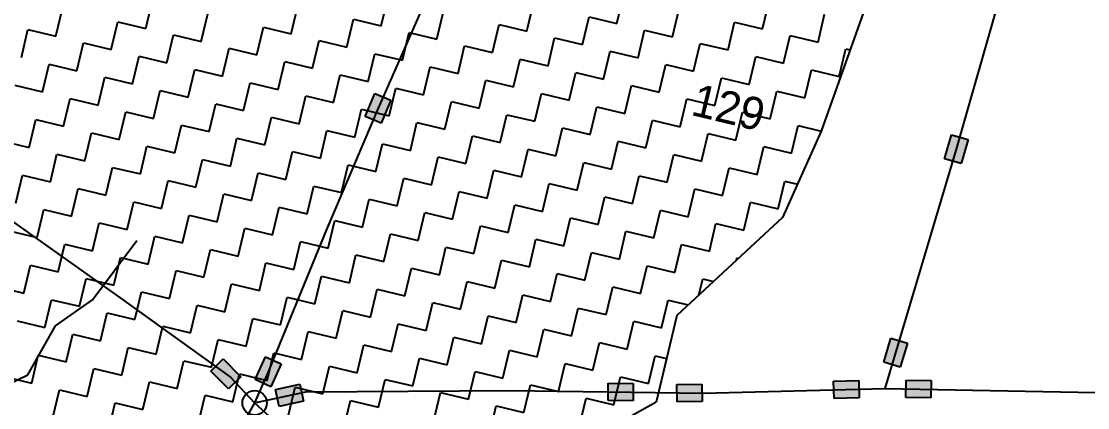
# Model space of a CAD drawing. Header units: metres. Extents: x 318142 to 321969, y 1858939 to 1863690.
# Drawn here: x 318807 to 319420, y 1859760 to 1859982 of the extents above; entities that cross this region are included whole.
import ezdxf

# ---------------------------------------------------------------- set-up
doc = ezdxf.new("R2010")
doc.units = ezdxf.units.M
for name, color, linetype in [('LINE_WATER', 4, 'Continuous'), ('POLY_HATCH', 12, 'Continuous'), ('POLY_PARCEL', 6, 'Continuous'), ('TEXT_PARCEL', 7, 'Continuous')]:
    doc.layers.add(name, color=color, linetype=linetype)
doc.styles.add('TEXT_MAP', font='')
doc.styles.get('TEXT_MAP').set_extended_font_data('Kruti Dev 050')

msp = doc.modelspace()

# ---------------------------------------------------------------- hatches: boundary and pattern name
for points in [[(319004.9, 1859927.01), (319014.05, 1859923.11), (319019.69, 1859936.35), (319010.54, 1859940.25)], [(319337.66, 1859902.72), (319347.21, 1859899.95), (319351.23, 1859913.76), (319341.67, 1859916.54)], [(319302.75, 1859786.02), (319312.28, 1859783.15), (319316.42, 1859796.93), (319306.89, 1859799.79)], [(318941.69, 1859775.99), (318950.73, 1859771.84), (318956.72, 1859784.92), (318947.68, 1859789.07)], [(318926.42, 1859770.58), (318933.47, 1859777.61), (318923.31, 1859787.8), (318916.26, 1859780.77)], [(318953.35, 1859770.24), (318955.46, 1859760.52), (318969.51, 1859763.57), (318967.4, 1859773.29)], [(319158.8, 1859763.7), (319158.94, 1859773.65), (319144.55, 1859773.85), (319144.41, 1859763.9)], [(319198.43, 1859763.34), (319198.31, 1859773.29), (319183.92, 1859773.1), (319184.05, 1859763.15)], [(319288.64, 1859765.53), (319288.38, 1859775.48), (319274, 1859775.09), (319274.26, 1859765.15)], [(319315.57, 1859775.64), (319315.37, 1859765.69), (319329.75, 1859765.4), (319329.95, 1859775.35)]]:
    msp.add_hatch(color=256).paths.add_polyline_path(points)

# ---------------------------------------------------------------- linework, layer by layer
for p, q in [((319004.9, 1859927.01), (319010.54, 1859940.25)), ((319010.54, 1859940.25), (319019.69, 1859936.35)), ((319019.69, 1859936.35), (319014.05, 1859923.11)), ((319014.05, 1859923.11), (319004.9, 1859927.01)), ((319337.66, 1859902.72), (319341.67, 1859916.54)), ((319341.67, 1859916.54), (319351.23, 1859913.76)), ((319351.23, 1859913.76), (319347.21, 1859899.95)), ((319347.21, 1859899.95), (319337.66, 1859902.72)), ((319302.75, 1859786.02), (319306.89, 1859799.79)), ((319306.89, 1859799.79), (319316.42, 1859796.93)), ((319316.42, 1859796.93), (319312.28, 1859783.15)), ((318941.69, 1859775.99), (318947.68, 1859789.07)), ((318947.68, 1859789.07), (318956.72, 1859784.92)), ((318916.26, 1859780.77), (318923.31, 1859787.8)), ((318923.31, 1859787.8), (318933.47, 1859777.61)), ((318956.72, 1859784.92), (318950.73, 1859771.84)), ((319312.28, 1859783.15), (319302.75, 1859786.02)), ((318926.42, 1859770.58), (318916.26, 1859780.77)), ((318933.47, 1859777.61), (318926.42, 1859770.58)), ((318950.73, 1859771.84), (318941.69, 1859775.99)), ((318953.35, 1859770.24), (318967.4, 1859773.29)), ((318967.4, 1859773.29), (318969.51, 1859763.57)), ((319144.41, 1859763.9), (319144.55, 1859773.85)), ((319144.55, 1859773.85), (319158.94, 1859773.65)), ((319158.94, 1859773.65), (319158.8, 1859763.7)), ((319183.92, 1859773.1), (319198.31, 1859773.29)), ((319184.05, 1859763.15), (319183.92, 1859773.1)), ((319198.31, 1859773.29), (319198.43, 1859763.34)), ((319274, 1859775.09), (319288.38, 1859775.48)), ((319274.26, 1859765.15), (319274, 1859775.09)), ((319288.38, 1859775.48), (319288.64, 1859765.53)), ((319315.37, 1859765.69), (319315.57, 1859775.64)), ((319315.57, 1859775.64), (319329.95, 1859775.35)), ((319329.95, 1859775.35), (319329.75, 1859765.4)), ((318955.46, 1859760.52), (318953.35, 1859770.24)), ((319288.64, 1859765.53), (319274.26, 1859765.15)), ((319329.75, 1859765.4), (319315.37, 1859765.69)), ((318969.51, 1859763.57), (318955.46, 1859760.52)), ((319158.8, 1859763.7), (319144.41, 1859763.9)), ((319198.43, 1859763.34), (319184.05, 1859763.15))]:
    msp.add_line(p, q)
msp.add_circle((318941.45, 1859762.57), 7.04)
at = {"layer": 'LINE_WATER'}
for p, q in [((318848.36, 1859821.67), (318873.76, 1859855.8)), ((318827.02, 1859806.8), (318848.36, 1859821.67)), ((318811.25, 1859778.58), (318827.02, 1859806.8)), ((318783.17, 1859765.32), (318811.25, 1859778.58))]:
    msp.add_line(p, q, dxfattribs=at)
at = {"layer": 'POLY_HATCH', "linetype": 'Continuous'}
for p, q in [((318878.9, 1859977.59), (318882.72, 1859993.55)), ((319014.2, 1859979.01), (319018.01, 1859994.97)), ((319097.8, 1859975.91), (319101.61, 1859991.87)), ((319149.49, 1859980.43), (319153.3, 1859996.39)), ((319233.1, 1859977.33), (319236.91, 1859993.29)), ((318827.22, 1859973.07), (318831.03, 1859989.02)), ((318910.82, 1859969.96), (318914.63, 1859985.92)), ((318962.51, 1859974.49), (318966.32, 1859990.44)), ((319046.11, 1859971.38), (319049.93, 1859987.34)), ((319181.41, 1859972.8), (319185.22, 1859988.76)), ((319265.01, 1859969.7), (319268.83, 1859985.66)), ((318859.13, 1859965.44), (318862.95, 1859981.4)), ((318862.95, 1859981.4), (318878.9, 1859977.59)), ((318994.43, 1859966.86), (318998.24, 1859982.82)), ((318998.24, 1859982.82), (319014.2, 1859979.01)), ((319078.03, 1859963.76), (319081.84, 1859979.72)), ((319081.84, 1859979.72), (319097.8, 1859975.91)), ((319129.72, 1859968.28), (319133.53, 1859984.24)), ((319133.53, 1859984.24), (319149.49, 1859980.43)), ((319213.33, 1859965.18), (319217.14, 1859981.14)), ((319217.14, 1859981.14), (319233.1, 1859977.33)), ((318807.45, 1859960.92), (318811.26, 1859976.88)), ((318811.26, 1859976.88), (318827.22, 1859973.07)), ((318891.05, 1859957.82), (318894.86, 1859973.78)), ((318894.86, 1859973.78), (318910.82, 1859969.96)), ((318942.74, 1859962.34), (318946.55, 1859978.3)), ((318946.55, 1859978.3), (318962.51, 1859974.49)), ((319026.34, 1859959.24), (319030.16, 1859975.2)), ((319030.16, 1859975.2), (319046.11, 1859971.38)), ((319161.64, 1859960.66), (319165.45, 1859976.62)), ((319165.45, 1859976.62), (319181.41, 1859972.8)), ((319245.24, 1859957.56), (319249.06, 1859973.52)), ((319249.06, 1859973.52), (319265.01, 1859969.7)), ((318839.36, 1859953.29), (318843.17, 1859969.25)), ((318843.17, 1859969.25), (318859.13, 1859965.44)), ((318974.66, 1859954.72), (318978.47, 1859970.67)), ((318978.47, 1859970.67), (318994.43, 1859966.86)), ((319058.26, 1859951.61), (319062.07, 1859967.57)), ((319062.07, 1859967.57), (319078.03, 1859963.76)), ((319109.95, 1859956.14), (319113.76, 1859972.09)), ((319113.76, 1859972.09), (319129.72, 1859968.28)), ((319193.55, 1859953.03), (319197.37, 1859968.99)), ((319197.37, 1859968.99), (319213.33, 1859965.18)), ((318871.28, 1859945.67), (318875.09, 1859961.63)), ((318875.09, 1859961.63), (318891.05, 1859957.82)), ((318922.97, 1859950.19), (318926.78, 1859966.15)), ((318926.78, 1859966.15), (318942.74, 1859962.34)), ((319006.57, 1859947.09), (319010.39, 1859963.05)), ((319010.39, 1859963.05), (319026.34, 1859959.24)), ((319141.87, 1859948.51), (319145.68, 1859964.47)), ((319145.68, 1859964.47), (319161.64, 1859960.66)), ((319225.47, 1859945.41), (319229.28, 1859961.37)), ((319229.28, 1859961.37), (319245.24, 1859957.56)), ((319277.16, 1859949.93), (319280.97, 1859965.89)), ((319280.97, 1859965.89), (319283.47, 1859965.29)), ((318819.59, 1859941.15), (318823.4, 1859957.11)), ((318823.4, 1859957.11), (318839.36, 1859953.29)), ((318954.89, 1859942.57), (318958.7, 1859958.53)), ((318958.7, 1859958.53), (318974.66, 1859954.72)), ((319038.49, 1859939.47), (319042.3, 1859955.43)), ((319042.3, 1859955.43), (319058.26, 1859951.61)), ((319090.18, 1859943.99), (319093.99, 1859959.95)), ((319093.99, 1859959.95), (319109.95, 1859956.14)), ((319173.78, 1859940.89), (319177.6, 1859956.85)), ((319177.6, 1859956.85), (319193.55, 1859953.03)), ((318851.51, 1859933.52), (318855.32, 1859949.48)), ((318855.32, 1859949.48), (318871.28, 1859945.67)), ((318903.2, 1859938.05), (318907.01, 1859954.01)), ((318907.01, 1859954.01), (318922.97, 1859950.19)), ((318986.8, 1859934.94), (318990.61, 1859950.9)), ((318990.61, 1859950.9), (319006.57, 1859947.09)), ((319122.1, 1859936.37), (319125.91, 1859952.32)), ((319125.91, 1859952.32), (319141.87, 1859948.51)), ((319205.7, 1859933.26), (319209.51, 1859949.22)), ((319209.51, 1859949.22), (319225.47, 1859945.41)), ((319257.39, 1859937.79), (319261.2, 1859953.74)), ((319261.2, 1859953.74), (319277.16, 1859949.93)), ((318803.63, 1859944.96), (318819.59, 1859941.15)), ((318935.11, 1859930.42), (318938.93, 1859946.38)), ((318938.93, 1859946.38), (318954.89, 1859942.57)), ((319018.72, 1859927.32), (319022.53, 1859943.28)), ((319022.53, 1859943.28), (319038.49, 1859939.47)), ((319070.41, 1859931.84), (319074.22, 1859947.8)), ((319074.22, 1859947.8), (319090.18, 1859943.99)), ((319154.01, 1859928.74), (319157.83, 1859944.7)), ((319157.83, 1859944.7), (319173.78, 1859940.89)), ((318831.74, 1859921.38), (318835.55, 1859937.34)), ((318835.55, 1859937.34), (318851.51, 1859933.52)), ((318883.43, 1859925.9), (318887.24, 1859941.86)), ((318887.24, 1859941.86), (318903.2, 1859938.05)), ((318967.03, 1859922.8), (318970.84, 1859938.76)), ((318970.84, 1859938.76), (318986.8, 1859934.94)), ((319102.33, 1859924.22), (319106.14, 1859940.18)), ((319106.14, 1859940.18), (319122.1, 1859936.37)), ((319185.93, 1859921.12), (319189.74, 1859937.08)), ((319189.74, 1859937.08), (319205.7, 1859933.26)), ((319237.62, 1859925.64), (319241.43, 1859941.6)), ((319241.43, 1859941.6), (319257.39, 1859937.79)), ((318915.34, 1859918.28), (318919.16, 1859934.23)), ((318919.16, 1859934.23), (318935.11, 1859930.42)), ((318998.95, 1859915.17), (319002.76, 1859931.13)), ((319002.76, 1859931.13), (319018.72, 1859927.32)), ((319050.64, 1859919.7), (319054.45, 1859935.65)), ((319054.45, 1859935.65), (319070.41, 1859931.84)), ((319134.24, 1859916.59), (319138.05, 1859932.55)), ((319138.05, 1859932.55), (319154.01, 1859928.74)), ((318811.97, 1859909.23), (318815.78, 1859925.19)), ((318815.78, 1859925.19), (318831.74, 1859921.38)), ((318863.66, 1859913.75), (318867.47, 1859929.71)), ((318867.47, 1859929.71), (318883.43, 1859925.9)), ((318947.26, 1859910.65), (318951.07, 1859926.61)), ((318951.07, 1859926.61), (318967.03, 1859922.8)), ((319082.55, 1859912.07), (319086.37, 1859928.03)), ((319086.37, 1859928.03), (319102.33, 1859924.22)), ((319166.16, 1859908.97), (319169.97, 1859924.93)), ((319169.97, 1859924.93), (319185.93, 1859921.12)), ((319217.85, 1859913.49), (319221.66, 1859929.45)), ((319221.66, 1859929.45), (319237.62, 1859925.64)), ((318895.57, 1859906.13), (318899.39, 1859922.09)), ((318899.39, 1859922.09), (318915.34, 1859918.28)), ((318979.18, 1859903.03), (318982.99, 1859918.99)), ((318982.99, 1859918.99), (318998.95, 1859915.17)), ((319030.87, 1859907.55), (319034.68, 1859923.51)), ((319034.68, 1859923.51), (319050.64, 1859919.7)), ((319114.47, 1859904.45), (319118.28, 1859920.41)), ((319118.28, 1859920.41), (319134.24, 1859916.59)), ((319249.77, 1859905.87), (319253.58, 1859921.83)), ((319253.58, 1859921.83), (319266.9, 1859918.64)), ((318796.01, 1859913.04), (318811.97, 1859909.23)), ((318843.88, 1859901.61), (318847.7, 1859917.57)), ((318847.7, 1859917.57), (318863.66, 1859913.75)), ((318927.49, 1859898.5), (318931.3, 1859914.46)), ((318931.3, 1859914.46), (318947.26, 1859910.65)), ((319062.78, 1859899.93), (319066.6, 1859915.88)), ((319066.6, 1859915.88), (319082.55, 1859912.07)), ((319146.39, 1859896.82), (319150.2, 1859912.78)), ((319150.2, 1859912.78), (319166.16, 1859908.97)), ((319198.08, 1859901.35), (319201.89, 1859917.3)), ((319201.89, 1859917.3), (319217.85, 1859913.49)), ((318824.11, 1859889.46), (318827.93, 1859905.42)), ((318827.93, 1859905.42), (318843.88, 1859901.61)), ((318875.8, 1859893.98), (318879.61, 1859909.94)), ((318879.61, 1859909.94), (318895.57, 1859906.13)), ((318959.41, 1859890.88), (318963.22, 1859906.84)), ((318963.22, 1859906.84), (318979.18, 1859903.03)), ((319011.1, 1859895.4), (319014.91, 1859911.36)), ((319014.91, 1859911.36), (319030.87, 1859907.55)), ((319094.7, 1859892.3), (319098.51, 1859908.26)), ((319098.51, 1859908.26), (319114.47, 1859904.45)), ((319229.99, 1859893.72), (319233.81, 1859909.68)), ((319233.81, 1859909.68), (319249.77, 1859905.87)), ((318907.72, 1859886.36), (318911.53, 1859902.32)), ((318911.53, 1859902.32), (318927.49, 1859898.5)), ((319043.01, 1859887.78), (319046.83, 1859903.74)), ((319046.83, 1859903.74), (319062.78, 1859899.93)), ((319126.62, 1859884.68), (319130.43, 1859900.64)), ((319130.43, 1859900.64), (319146.39, 1859896.82)), ((319178.31, 1859889.2), (319182.12, 1859905.16)), ((319182.12, 1859905.16), (319198.08, 1859901.35)), ((318804.34, 1859877.31), (318808.16, 1859893.27)), ((318808.16, 1859893.27), (318824.11, 1859889.46)), ((318856.03, 1859881.84), (318859.84, 1859897.79)), ((318859.84, 1859897.79), (318875.8, 1859893.98)), ((318939.64, 1859878.73), (318943.45, 1859894.69)), ((318943.45, 1859894.69), (318959.41, 1859890.88)), ((318991.32, 1859883.26), (318995.14, 1859899.22)), ((318995.14, 1859899.22), (319011.1, 1859895.4)), ((319074.93, 1859880.15), (319078.74, 1859896.11)), ((319078.74, 1859896.11), (319094.7, 1859892.3)), ((319210.22, 1859881.58), (319214.04, 1859897.53)), ((319214.04, 1859897.53), (319229.99, 1859893.72)), ((318887.95, 1859874.21), (318891.76, 1859890.17)), ((318891.76, 1859890.17), (318907.72, 1859886.36)), ((318971.55, 1859871.11), (318975.37, 1859887.07)), ((318975.37, 1859887.07), (318991.32, 1859883.26)), ((319023.24, 1859875.63), (319027.05, 1859891.59)), ((319027.05, 1859891.59), (319043.01, 1859887.78)), ((319106.85, 1859872.53), (319110.66, 1859888.49)), ((319110.66, 1859888.49), (319126.62, 1859884.68)), ((319158.54, 1859877.05), (319162.35, 1859893.01)), ((319162.35, 1859893.01), (319178.31, 1859889.2)), ((319242.14, 1859873.95), (319245.95, 1859889.91)), ((319245.95, 1859889.91), (319253.19, 1859888.18)), ((318836.26, 1859869.69), (318840.07, 1859885.65)), ((318840.07, 1859885.65), (318856.03, 1859881.84)), ((318919.87, 1859866.59), (318923.68, 1859882.55)), ((318923.68, 1859882.55), (318939.64, 1859878.73)), ((319055.16, 1859868.01), (319058.97, 1859883.97)), ((319058.97, 1859883.97), (319074.93, 1859880.15)), ((319138.76, 1859864.91), (319142.58, 1859880.87)), ((319142.58, 1859880.87), (319158.54, 1859877.05)), ((319190.45, 1859869.43), (319194.27, 1859885.39)), ((319194.27, 1859885.39), (319210.22, 1859881.58)), ((318868.18, 1859862.07), (318871.99, 1859878.02)), ((318871.99, 1859878.02), (318887.95, 1859874.21)), ((318951.78, 1859858.96), (318955.6, 1859874.92)), ((318955.6, 1859874.92), (318971.55, 1859871.11)), ((319003.47, 1859863.49), (319007.28, 1859879.44)), ((319007.28, 1859879.44), (319023.24, 1859875.63)), ((319087.08, 1859860.38), (319090.89, 1859876.34)), ((319090.89, 1859876.34), (319106.85, 1859872.53)), ((319222.37, 1859861.8), (319226.18, 1859877.76)), ((319226.18, 1859877.76), (319242.14, 1859873.95)), ((318816.49, 1859857.54), (318820.3, 1859873.5)), ((318820.3, 1859873.5), (318836.26, 1859869.69)), ((318900.1, 1859854.44), (318903.91, 1859870.4)), ((318903.91, 1859870.4), (318919.87, 1859866.59)), ((319035.39, 1859855.86), (319039.2, 1859871.82)), ((319039.2, 1859871.82), (319055.16, 1859868.01)), ((319118.99, 1859852.76), (319122.81, 1859868.72)), ((319122.81, 1859868.72), (319138.76, 1859864.91)), ((319170.68, 1859857.28), (319174.49, 1859873.24)), ((319174.49, 1859873.24), (319190.45, 1859869.43)), ((318848.41, 1859849.92), (318852.22, 1859865.88)), ((318852.22, 1859865.88), (318868.18, 1859862.07)), ((318932.01, 1859846.82), (318935.82, 1859862.78)), ((318935.82, 1859862.78), (318951.78, 1859858.96)), ((318983.7, 1859851.34), (318987.51, 1859867.3)), ((318987.51, 1859867.3), (319003.47, 1859863.49)), ((319067.31, 1859848.24), (319071.12, 1859864.2)), ((319071.12, 1859864.2), (319087.08, 1859860.38)), ((319202.6, 1859849.66), (319206.41, 1859865.62)), ((319206.41, 1859865.62), (319222.37, 1859861.8)), ((318800.53, 1859861.35), (318816.49, 1859857.54)), ((318880.32, 1859842.29), (318884.14, 1859858.25)), ((318884.14, 1859858.25), (318900.1, 1859854.44)), ((319015.62, 1859843.72), (319019.43, 1859859.67)), ((319019.43, 1859859.67), (319035.39, 1859855.86)), ((319099.22, 1859840.61), (319103.04, 1859856.57)), ((319103.04, 1859856.57), (319118.99, 1859852.76)), ((319150.91, 1859845.14), (319154.72, 1859861.09)), ((319154.72, 1859861.09), (319170.68, 1859857.28)), ((318828.64, 1859837.77), (318832.45, 1859853.73)), ((318832.45, 1859853.73), (318848.41, 1859849.92)), ((318912.24, 1859834.67), (318916.05, 1859850.63)), ((318916.05, 1859850.63), (318932.01, 1859846.82)), ((318963.93, 1859839.19), (318967.74, 1859855.15)), ((318967.74, 1859855.15), (318983.7, 1859851.34)), ((319047.54, 1859836.09), (319051.35, 1859852.05)), ((319051.35, 1859852.05), (319067.31, 1859848.24)), ((319182.83, 1859837.51), (319186.64, 1859853.47)), ((319186.64, 1859853.47), (319202.6, 1859849.66)), ((318860.55, 1859830.15), (318864.37, 1859846.11)), ((318864.37, 1859846.11), (318880.32, 1859842.29)), ((318995.85, 1859831.57), (318999.66, 1859847.53)), ((318999.66, 1859847.53), (319015.62, 1859843.72)), ((319079.45, 1859828.47), (319083.26, 1859844.43)), ((319083.26, 1859844.43), (319099.22, 1859840.61)), ((319131.14, 1859832.99), (319134.95, 1859848.95)), ((319134.95, 1859848.95), (319150.91, 1859845.14)), ((319218.25, 1859844.55), (319218.56, 1859845.85)), ((319218.56, 1859845.85), (319219.42, 1859845.64)), ((318808.87, 1859825.63), (318812.68, 1859841.58)), ((318812.68, 1859841.58), (318828.64, 1859837.77)), ((318892.47, 1859822.52), (318896.28, 1859838.48)), ((318896.28, 1859838.48), (318912.24, 1859834.67)), ((318944.16, 1859827.05), (318947.97, 1859843)), ((318947.97, 1859843), (318963.93, 1859839.19)), ((319027.76, 1859823.94), (319031.58, 1859839.9)), ((319031.58, 1859839.9), (319047.54, 1859836.09)), ((319163.06, 1859825.36), (319166.87, 1859841.32)), ((319166.87, 1859841.32), (319182.83, 1859837.51)), ((318840.78, 1859818), (318844.6, 1859833.96)), ((318844.6, 1859833.96), (318860.55, 1859830.15)), ((318976.08, 1859819.42), (318979.89, 1859835.38)), ((318979.89, 1859835.38), (318995.85, 1859831.57)), ((319059.68, 1859816.32), (319063.49, 1859832.28)), ((319063.49, 1859832.28), (319079.45, 1859828.47)), ((319111.37, 1859820.84), (319115.18, 1859836.8)), ((319115.18, 1859836.8), (319131.14, 1859832.99)), ((319196.58, 1859824.44), (319198.79, 1859833.7)), ((319198.79, 1859833.7), (319204.96, 1859832.22)), ((318792.91, 1859829.44), (318808.87, 1859825.63)), ((318872.7, 1859810.38), (318876.51, 1859826.34)), ((318876.51, 1859826.34), (318892.47, 1859822.52)), ((318924.39, 1859814.9), (318928.2, 1859830.86)), ((318928.2, 1859830.86), (318944.16, 1859827.05)), ((319007.99, 1859811.8), (319011.81, 1859827.76)), ((319011.81, 1859827.76), (319027.76, 1859823.94)), ((319143.29, 1859813.22), (319147.1, 1859829.18)), ((319147.1, 1859829.18), (319163.06, 1859825.36)), ((318821.01, 1859805.85), (318824.82, 1859821.81)), ((318824.82, 1859821.81), (318840.78, 1859818)), ((318956.31, 1859807.28), (318960.12, 1859823.23)), ((318960.12, 1859823.23), (318976.08, 1859819.42)), ((319039.91, 1859804.17), (319043.72, 1859820.13)), ((319043.72, 1859820.13), (319059.68, 1859816.32)), ((319091.6, 1859808.7), (319095.41, 1859824.65)), ((319095.41, 1859824.65), (319111.37, 1859820.84)), ((319175.2, 1859805.59), (319179.02, 1859821.55)), ((319179.02, 1859821.55), (319190.5, 1859818.81)), ((318852.93, 1859798.23), (318856.74, 1859814.19)), ((318856.74, 1859814.19), (318872.7, 1859810.38)), ((318904.62, 1859802.75), (318908.43, 1859818.71)), ((318908.43, 1859818.71), (318924.39, 1859814.9)), ((318988.22, 1859799.65), (318992.04, 1859815.61)), ((318992.04, 1859815.61), (319007.99, 1859811.8)), ((319123.52, 1859801.07), (319127.33, 1859817.03)), ((319127.33, 1859817.03), (319143.29, 1859813.22)), ((318805.05, 1859809.67), (318821.01, 1859805.85)), ((318936.54, 1859795.13), (318940.35, 1859811.09)), ((318940.35, 1859811.09), (318956.31, 1859807.28)), ((319020.14, 1859792.03), (319023.95, 1859807.99)), ((319023.95, 1859807.99), (319039.91, 1859804.17)), ((319071.83, 1859796.55), (319075.64, 1859812.51)), ((319075.64, 1859812.51), (319091.6, 1859808.7)), ((319155.43, 1859793.45), (319159.25, 1859809.41)), ((319159.25, 1859809.41), (319175.2, 1859805.59)), ((318833.16, 1859786.08), (318836.97, 1859802.04)), ((318836.97, 1859802.04), (318852.93, 1859798.23)), ((318884.85, 1859790.61), (318888.66, 1859806.57)), ((318888.66, 1859806.57), (318904.62, 1859802.75)), ((318968.45, 1859787.5), (318972.26, 1859803.46)), ((318972.26, 1859803.46), (318988.22, 1859799.65)), ((319103.75, 1859788.93), (319107.56, 1859804.88)), ((319107.56, 1859804.88), (319123.52, 1859801.07)), ((318916.76, 1859782.98), (318920.58, 1859798.94)), ((318920.58, 1859798.94), (318936.54, 1859795.13)), ((319000.37, 1859779.88), (319004.18, 1859795.84)), ((319004.18, 1859795.84), (319020.14, 1859792.03)), ((319052.06, 1859784.4), (319055.87, 1859800.36)), ((319055.87, 1859800.36), (319071.83, 1859796.55)), ((319135.66, 1859781.3), (319139.48, 1859797.26)), ((319139.48, 1859797.26), (319155.43, 1859793.45)), ((318813.39, 1859773.94), (318817.2, 1859789.9)), ((318817.2, 1859789.9), (318833.16, 1859786.08)), ((318865.08, 1859778.46), (318868.89, 1859794.42)), ((318868.89, 1859794.42), (318884.85, 1859790.61)), ((318948.68, 1859775.36), (318952.49, 1859791.32)), ((318952.49, 1859791.32), (318968.45, 1859787.5)), ((319083.98, 1859776.78), (319087.79, 1859792.74)), ((319087.79, 1859792.74), (319103.75, 1859788.93)), ((319167.58, 1859773.68), (319171.39, 1859789.64)), ((319171.39, 1859789.64), (319177.99, 1859788.06)), ((318896.99, 1859770.84), (318900.81, 1859786.79)), ((318900.81, 1859786.79), (318916.76, 1859782.98)), ((318980.6, 1859767.73), (318984.41, 1859783.69)), ((318984.41, 1859783.69), (319000.37, 1859779.88)), ((319032.29, 1859772.26), (319036.1, 1859788.21)), ((319036.1, 1859788.21), (319052.06, 1859784.4)), ((319115.89, 1859769.15), (319119.7, 1859785.11)), ((319119.7, 1859785.11), (319135.66, 1859781.3)), ((318797.43, 1859777.75), (318813.39, 1859773.94)), ((318845.31, 1859766.31), (318849.12, 1859782.27)), ((318849.12, 1859782.27), (318865.08, 1859778.46)), ((318928.91, 1859763.21), (318932.72, 1859779.17)), ((318932.72, 1859779.17), (318948.68, 1859775.36)), ((319064.2, 1859764.63), (319068.02, 1859780.59)), ((319068.02, 1859780.59), (319083.98, 1859776.78)), ((319147.81, 1859761.53), (319151.62, 1859777.49)), ((319151.62, 1859777.49), (319167.58, 1859773.68)), ((318877.22, 1859758.69), (318881.03, 1859774.65)), ((318881.03, 1859774.65), (318896.99, 1859770.84)), ((318960.83, 1859755.59), (318964.64, 1859771.55)), ((318964.64, 1859771.55), (318980.6, 1859767.73)), ((319012.52, 1859760.11), (319016.33, 1859776.07)), ((319016.33, 1859776.07), (319032.29, 1859772.26)), ((319096.12, 1859757.01), (319099.93, 1859772.97)), ((319099.93, 1859772.97), (319115.89, 1859769.15)), ((318825.53, 1859754.17), (318829.35, 1859770.13)), ((318829.35, 1859770.13), (318845.31, 1859766.31)), ((318909.14, 1859751.06), (318912.95, 1859767.02)), ((318912.95, 1859767.02), (318928.91, 1859763.21)), ((319044.43, 1859752.49), (319048.25, 1859768.44)), ((319048.25, 1859768.44), (319064.2, 1859764.63)), ((319128.04, 1859749.38), (319131.85, 1859765.34)), ((319131.85, 1859765.34), (319147.81, 1859761.53)), ((318857.45, 1859746.54), (318861.26, 1859762.5)), ((318861.26, 1859762.5), (318877.22, 1859758.69)), ((318992.75, 1859747.96), (318996.56, 1859763.92)), ((318996.56, 1859763.92), (319012.52, 1859760.11)), ((319076.35, 1859744.86), (319080.16, 1859760.82)), ((319080.16, 1859760.82), (319096.12, 1859757.01))]:
    msp.add_line(p, q, dxfattribs=at)
at = {"layer": 'POLY_HATCH'}
for p, q in [((319290.93, 1859986.29), (319266.9, 1859918.63)), ((319266.9, 1859918.63), (319244.53, 1859868.93)), ((319244.53, 1859868.93), (319183.86, 1859812.65)), ((319183.86, 1859812.65), (319172.01, 1859763.05)), ((319172.01, 1859763.05), (319093.26, 1859718.95))]:
    msp.add_line(p, q, dxfattribs=at)
at = {"layer": 'POLY_PARCEL'}
for p, q in [((319065.2, 1860051.48), (319012.3, 1859931.68)), ((319380.63, 1860035.25), (319344.44, 1859908.24)), ((319012.3, 1859931.68), (318982.66, 1859862.12)), ((318724.27, 1859922.12), (318864.2, 1859822.87)), ((319344.44, 1859908.24), (319303.4, 1859770.9)), ((318982.66, 1859862.12), (318949.21, 1859780.46)), ((318864.2, 1859822.87), (318927.57, 1859777.24)), ((318927.57, 1859777.24), (318941.45, 1859762.57)), ((318949.21, 1859780.46), (318941.45, 1859762.57)), ((319199.03, 1859768.11), (319303.4, 1859770.9)), ((319303.4, 1859770.9), (319471.45, 1859767.54)), ((318941.45, 1859762.57), (318970.77, 1859768.93)), ((318970.77, 1859768.93), (319088.68, 1859769.66)), ((319088.68, 1859769.66), (319199.03, 1859768.11)), ((318941.45, 1859762.57), (318929.39, 1859741.29)), ((319001.96, 1859707.49), (318941.45, 1859762.57))]:
    msp.add_line(p, q, dxfattribs=at)

# ---------------------------------------------------------------- texts
at = {"layer": 'TEXT_PARCEL', "style": 'TEXT_MAP'}
msp.add_text('129', height=18.604, rotation=346.56535, dxfattribs=at).set_placement((319191.34, 1859928))

doc.saveas('drawing.dxf')
